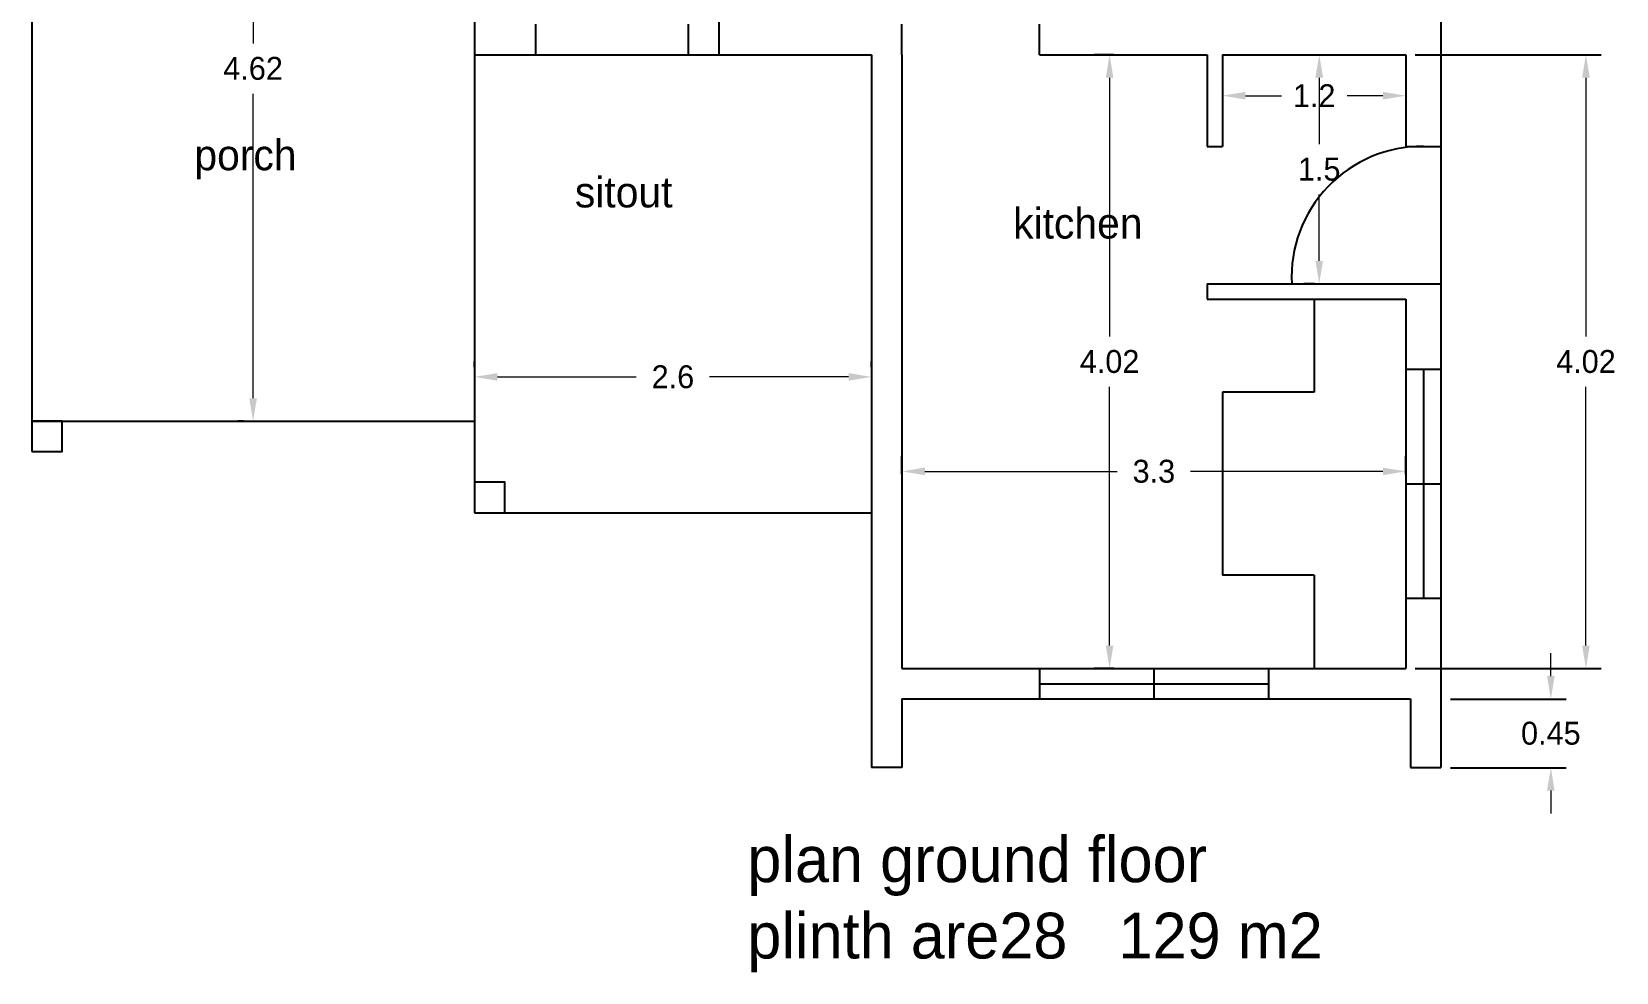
# Model space of a CAD drawing. Header units: inches. Extents: x -100 to 1476, y -184 to 112.
# Drawn here: x 1099.92 to 1110.3, y -183.83 to -177.66 of the extents above; entities that cross this region are included whole.
import ezdxf

# ---------------------------------------------------------------- set-up
doc = ezdxf.new("R2010")
doc.units = ezdxf.units.IN
doc.header["$MEASUREMENT"] = 0
doc.header["$PDMODE"] = 66
doc.dimstyles.get("Standard").update_dxf_attribs({"dimtxt": 0.15, "dimasz": 0.15, "dimexe": 0.1, "dimexo": 0.0625, "dimgap": 0.09, "dimtad": 0, "dimtih": 1, "dimtoh": 1, "dimdec": 4, "dimdsep": 46, "dimtxsty": 'Standard', "dimcen": 0.09, "dimadec": 0, "dimazin": 0, "dimtfac": 1, "dimtdec": 4, "dimtofl": 0, "dimtmove": 0, "dimatfit": 3, "dimfxl": 0, "dimtolj": 1, "dimtzin": 0, "dimlwd": 15, "dimarcsym": 0})

# ---------------------------------------------------------------- blocks, each defined once
blk = doc.blocks.new('*D379')
at = {"color": 0, "lineweight": -2, "transparency": 16777216}
for p, q in [((1102.818, -179.862), (1102.818, -179.825)), ((1105.418, -179.862), (1105.418, -179.825))]:
    blk.add_line(p, q, dxfattribs=at)
at = {"color": 0, "lineweight": 15, "transparency": 16777216}
for p, q in [((1102.968, -179.925), (1103.878, -179.925)), ((1105.268, -179.925), (1104.358, -179.925))]:
    blk.add_line(p, q, dxfattribs=at)
at = {"color": 0, "linetype": 'ByBlock', "lineweight": 18, "ltscale": 3, "transparency": 16777216}
for points in [[(1102.968, -179.9), (1102.968, -179.95), (1102.818, -179.925)], [(1105.268, -179.95), (1105.268, -179.9), (1105.418, -179.925)]]:
    blk.add_solid(points, dxfattribs=at)
at = {"layer": 'Defpoints', "color": 0, "linetype": 'ByBlock', "lineweight": 18, "transparency": 16777216}
for p in [(1102.818, -179.925), (1102.818, -179.925), (1105.418, -179.925)]:
    blk.add_point(p, dxfattribs=at)
at = {"color": 0, "linetype": 'ByBlock', "ltscale": 3, "transparency": 16777216, "insert": (1104.118, -179.925), "char_height": 0.15, "attachment_point": 5}
blk.add_mtext('\\A1;2.6', dxfattribs=at)
blk = doc.blocks.new('*D380')
at = {"color": 0, "lineweight": -2, "transparency": 16777216}
for p, q in [((1107.005, -177.815), (1106.878, -177.815)), ((1107.005, -181.835), (1106.878, -181.835))]:
    blk.add_line(p, q, dxfattribs=at)
at = {"color": 0, "lineweight": 15, "transparency": 16777216}
for p, q in [((1106.978, -177.965), (1106.978, -179.66)), ((1106.978, -181.685), (1106.978, -179.99))]:
    blk.add_line(p, q, dxfattribs=at)
at = {"color": 0, "linetype": 'ByBlock', "lineweight": 18, "ltscale": 3, "transparency": 16777216}
for points in [[(1107.003, -177.965), (1106.953, -177.965), (1106.978, -177.815)], [(1106.953, -181.685), (1107.003, -181.685), (1106.978, -181.835)]]:
    blk.add_solid(points, dxfattribs=at)
at = {"layer": 'Defpoints', "color": 0, "linetype": 'ByBlock', "lineweight": 18, "transparency": 16777216}
for p in [(1107.068, -177.815), (1106.978, -181.835), (1107.068, -181.835)]:
    blk.add_point(p, dxfattribs=at)
at = {"color": 0, "linetype": 'ByBlock', "ltscale": 3, "transparency": 16777216, "insert": (1106.978, -179.825), "char_height": 0.15, "attachment_point": 5}
blk.add_mtext('\\A1;4.02', dxfattribs=at)
blk = doc.blocks.new('*D381')
at = {"color": 0, "lineweight": -2, "transparency": 16777216}
for p, q in [((1105.618, -180.562), (1105.618, -180.444)), ((1108.918, -180.562), (1108.918, -180.444))]:
    blk.add_line(p, q, dxfattribs=at)
at = {"color": 0, "lineweight": 15, "transparency": 16777216}
for p, q in [((1105.768, -180.544), (1107.028, -180.544)), ((1108.768, -180.544), (1107.508, -180.544))]:
    blk.add_line(p, q, dxfattribs=at)
at = {"color": 0, "linetype": 'ByBlock', "lineweight": 18, "ltscale": 3, "transparency": 16777216}
for points in [[(1105.768, -180.519), (1105.768, -180.569), (1105.618, -180.544)], [(1108.768, -180.569), (1108.768, -180.519), (1108.918, -180.544)]]:
    blk.add_solid(points, dxfattribs=at)
at = {"layer": 'Defpoints', "color": 0, "linetype": 'ByBlock', "lineweight": 18, "transparency": 16777216}
for p in [(1105.618, -180.544), (1105.618, -180.625), (1108.918, -180.625)]:
    blk.add_point(p, dxfattribs=at)
at = {"color": 0, "linetype": 'ByBlock', "ltscale": 3, "transparency": 16777216, "insert": (1107.268, -180.544), "char_height": 0.15, "attachment_point": 5}
blk.add_mtext('\\A1;3.3', dxfattribs=at)
blk = doc.blocks.new('*D382')
at = {"color": 0, "lineweight": -2, "transparency": 16777216}
for p, q in [((1107.718, -177.877), (1107.718, -178.183)), ((1108.918, -177.877), (1108.918, -178.183))]:
    blk.add_line(p, q, dxfattribs=at)
at = {"color": 0, "lineweight": 15, "transparency": 16777216}
for p, q in [((1107.868, -178.083), (1108.103, -178.083)), ((1108.768, -178.083), (1108.533, -178.083))]:
    blk.add_line(p, q, dxfattribs=at)
at = {"color": 0, "linetype": 'ByBlock', "lineweight": 18, "ltscale": 3, "transparency": 16777216}
for points in [[(1107.868, -178.058), (1107.868, -178.108), (1107.718, -178.083)], [(1108.768, -178.108), (1108.768, -178.058), (1108.918, -178.083)]]:
    blk.add_solid(points, dxfattribs=at)
at = {"layer": 'Defpoints', "color": 0, "linetype": 'ByBlock', "lineweight": 18, "transparency": 16777216}
for p in [(1107.718, -177.815), (1108.918, -177.815), (1108.918, -178.083)]:
    blk.add_point(p, dxfattribs=at)
at = {"color": 0, "linetype": 'ByBlock', "ltscale": 3, "transparency": 16777216, "insert": (1108.318, -178.083), "char_height": 0.15, "attachment_point": 5}
blk.add_mtext('\\A1;1.2', dxfattribs=at)
blk = doc.blocks.new('*D383')
at = {"color": 0, "lineweight": -2, "transparency": 16777216}
for p, q in [((1108.38, -177.815), (1108.451, -177.815)), ((1108.32, -179.315), (1108.251, -179.315))]:
    blk.add_line(p, q, dxfattribs=at)
at = {"color": 0, "lineweight": 15, "transparency": 16777216}
for p, q in [((1108.351, -177.965), (1108.351, -178.4)), ((1108.351, -179.165), (1108.351, -178.73))]:
    blk.add_line(p, q, dxfattribs=at)
at = {"color": 0, "linetype": 'ByBlock', "lineweight": 18, "ltscale": 3, "transparency": 16777216}
for points in [[(1108.376, -177.965), (1108.326, -177.965), (1108.351, -177.815)], [(1108.326, -179.165), (1108.376, -179.165), (1108.351, -179.315)]]:
    blk.add_solid(points, dxfattribs=at)
at = {"layer": 'Defpoints', "color": 0, "linetype": 'ByBlock', "lineweight": 18, "transparency": 16777216}
for p in [(1108.318, -177.815), (1108.351, -179.315), (1108.383, -179.315)]:
    blk.add_point(p, dxfattribs=at)
at = {"color": 0, "linetype": 'ByBlock', "ltscale": 3, "transparency": 16777216, "insert": (1108.351, -178.565), "char_height": 0.15, "attachment_point": 5}
blk.add_mtext('\\A1;1.5', dxfattribs=at)
blk = doc.blocks.new('*D385')
at = {"color": 0, "lineweight": 15, "transparency": 16777216}
for p, q in [((1109.868, -181.885), (1109.868, -181.735)), ((1109.868, -182.635), (1109.868, -182.785))]:
    blk.add_line(p, q, dxfattribs=at)
at = {"color": 0, "lineweight": -2, "transparency": 16777216}
for p, q in [((1109.21, -182.035), (1109.968, -182.035)), ((1109.21, -182.485), (1109.968, -182.485))]:
    blk.add_line(p, q, dxfattribs=at)
at = {"color": 0, "linetype": 'ByBlock', "lineweight": 18, "ltscale": 3, "transparency": 16777216}
for points in [[(1109.843, -181.885), (1109.893, -181.885), (1109.868, -182.035)], [(1109.893, -182.635), (1109.843, -182.635), (1109.868, -182.485)]]:
    blk.add_solid(points, dxfattribs=at)
at = {"layer": 'Defpoints', "color": 0, "linetype": 'ByBlock', "lineweight": 18, "transparency": 16777216}
for p in [(1109.148, -182.035), (1109.148, -182.485), (1109.868, -182.485)]:
    blk.add_point(p, dxfattribs=at)
at = {"color": 0, "linetype": 'ByBlock', "ltscale": 3, "transparency": 16777216, "insert": (1109.868, -182.26), "char_height": 0.15, "attachment_point": 5}
blk.add_mtext('\\A1;0.45', dxfattribs=at)
blk = doc.blocks.new('*D391')
at = {"color": 0, "lineweight": -2, "transparency": 16777216}
for p, q in [((1108.98, -177.815), (1110.198, -177.815)), ((1108.98, -181.835), (1110.198, -181.835))]:
    blk.add_line(p, q, dxfattribs=at)
at = {"color": 0, "lineweight": 15, "transparency": 16777216}
for p, q in [((1110.098, -177.965), (1110.098, -179.66)), ((1110.098, -181.685), (1110.098, -179.99))]:
    blk.add_line(p, q, dxfattribs=at)
at = {"color": 0, "linetype": 'ByBlock', "lineweight": 18, "ltscale": 3, "transparency": 16777216}
for points in [[(1110.123, -177.965), (1110.073, -177.965), (1110.098, -177.815)], [(1110.073, -181.685), (1110.123, -181.685), (1110.098, -181.835)]]:
    blk.add_solid(points, dxfattribs=at)
at = {"layer": 'Defpoints', "color": 0, "linetype": 'ByBlock', "lineweight": 18, "transparency": 16777216}
for p in [(1108.918, -177.815), (1108.918, -181.835), (1110.098, -181.835)]:
    blk.add_point(p, dxfattribs=at)
at = {"color": 0, "linetype": 'ByBlock', "ltscale": 3, "transparency": 16777216, "insert": (1110.098, -179.825), "char_height": 0.15, "attachment_point": 5}
blk.add_mtext('\\A1;4.02', dxfattribs=at)
blk = doc.blocks.new('*D403')
at = {"color": 0, "linetype": 'ByBlock', "lineweight": -2, "transparency": 16777216}
for p, q in [((1101.305, -175.595), (1101.268, -175.595)), ((1101.305, -180.215), (1101.268, -180.215))]:
    blk.add_line(p, q, dxfattribs=at)
at = {"color": 0, "linetype": 'ByBlock', "lineweight": 15, "transparency": 16777216}
for p, q in [((1101.368, -175.745), (1101.368, -177.74)), ((1101.368, -180.065), (1101.368, -178.07))]:
    blk.add_line(p, q, dxfattribs=at)
at = {"color": 0, "linetype": 'ByBlock', "lineweight": 18, "ltscale": 3, "transparency": 16777216}
for points in [[(1101.393, -175.745), (1101.343, -175.745), (1101.368, -175.595)], [(1101.343, -180.065), (1101.393, -180.065), (1101.368, -180.215)]]:
    blk.add_solid(points, dxfattribs=at)
at = {"layer": 'Defpoints', "color": 0, "linetype": 'ByBlock', "lineweight": 18, "transparency": 16777216}
for p in [(1101.368, -175.595), (1101.368, -180.215), (1101.368, -180.215)]:
    blk.add_point(p, dxfattribs=at)
at = {"color": 0, "linetype": 'ByBlock', "ltscale": 3, "transparency": 16777216, "insert": (1101.368, -177.905), "char_height": 0.15, "attachment_point": 5}
blk.add_mtext('\\A1;4.62', dxfattribs=at)

msp = doc.modelspace()

# ---------------------------------------------------------------- linework, layer by layer
for p, q in [((1099.91795, -166.17375), (1099.91795, -180.21475)), ((1109.14795, -169.99475), (1109.14795, -182.03475)), ((1104.41795, -175.39475), (1104.41795, -177.81475)), ((1102.81795, -175.59475), (1102.81795, -177.81475)), ((1103.21795, -177.61475), (1103.21795, -177.81475)), ((1104.21795, -177.61475), (1104.21795, -177.81475)), ((1104.41795, -177.61475), (1104.41795, -177.81475)), ((1105.61795, -177.81475), (1105.61795, -177.61475)), ((1106.51795, -177.81475), (1106.51795, -177.61475)), ((1102.81795, -177.81475), (1105.41795, -177.81475)), ((1102.81795, -177.81475), (1102.81795, -180.81475)), ((1105.41795, -177.81475), (1105.41795, -182.03475)), ((1105.61795, -177.81475), (1105.61795, -181.83475)), ((1106.51795, -177.81475), (1107.61795, -177.81475)), ((1107.61795, -177.81475), (1107.61795, -178.41475)), ((1107.71795, -177.81475), (1107.71795, -178.41475)), ((1107.71795, -177.81475), (1108.91795, -177.81475)), ((1108.91795, -177.81475), (1108.91795, -178.41475)), ((1107.61795, -178.41475), (1107.71795, -178.41475)), ((1108.91795, -178.41475), (1109.14795, -178.41475)), ((1107.61795, -179.31475), (1107.61795, -179.41475)), ((1107.61795, -179.31475), (1109.14795, -179.31475)), ((1108.17097, -179.31475), (1109.14795, -179.31475)), ((1107.61795, -179.41475), (1108.91795, -179.41475)), ((1108.31795, -179.41475), (1108.31795, -180.02475)), ((1108.91795, -179.41475), (1108.91795, -181.83475)), ((1108.91795, -179.87475), (1109.14795, -179.87475)), ((1109.03295, -179.87475), (1109.03295, -181.37475)), ((1107.71795, -180.02475), (1107.71795, -181.22475)), ((1108.31795, -180.02475), (1107.71795, -180.02475)), ((1099.91795, -180.21475), (1102.81795, -180.21475)), ((1108.91795, -180.62475), (1109.14795, -180.62475)), ((1102.81795, -180.81475), (1105.41795, -180.81475)), ((1108.31795, -181.22475), (1107.71795, -181.22475)), ((1108.31795, -181.22475), (1108.31795, -181.83475)), ((1108.91795, -181.37475), (1109.14795, -181.37475)), ((1105.61795, -181.83475), (1108.91795, -181.83475)), ((1106.51795, -181.83475), (1106.51795, -182.03475)), ((1107.26795, -181.83475), (1107.26795, -182.03475)), ((1108.01795, -181.83475), (1108.01795, -182.03475)), ((1106.51795, -181.93475), (1108.01795, -181.93475)), ((1105.41795, -182.03475), (1105.41795, -182.48475)), ((1105.61795, -182.03475), (1108.94795, -182.03475)), ((1105.61795, -182.03475), (1105.61795, -182.48475)), ((1108.94795, -182.03475), (1108.94795, -182.48475)), ((1109.14795, -182.03475), (1109.14795, -182.48475)), ((1105.61795, -182.48475), (1105.41795, -182.48475)), ((1108.94795, -182.48475), (1109.14795, -182.48475))]:
    msp.add_line(p, q)
for points in [[(1099.91795, -180.41475), (1100.11795, -180.41475), (1100.11795, -180.21475), (1099.91795, -180.21475)], [(1102.81795, -180.81475), (1103.01795, -180.81475), (1103.01795, -180.61475), (1102.81795, -180.61475)]]:
    msp.add_lwpolyline(points, close=True)
msp.add_arc((1109.02672, -179.27156), 0.85684, 89.583891, 182.888919)

# ---------------------------------------------------------------- texts
at = {"attachment_point": 1}
for s, insert, char_height, width in [('{\\fVani|b0|i0|c0|p34;porch}', (1100.98354, -178.37134), 0.2, 3.5819957), ('{\\fVani|b0|i0|c0|p34;sitout}', (1103.47579, -178.61475), 0.2, 3.5819957), ('{\\fVani|b0|i0|c0|p34;kitchen}', (1106.34608, -178.81885), 0.2, 3.5819957), ('{\\fVani|b0|i0|c0|p34;plan ground floor \\P\\fVijaya|b0|i0|c0|p34;plinth are28   129\\fVani|b0|i0|c0|p34; m2}', (1104.6052, -182.93475), 0.3, 5.2443562)]:
    msp.add_mtext(s, dxfattribs=dict(at, insert=insert, char_height=char_height, width=width))

# ---------------------------------------------------------------- dimensions: what is measured, and where the dimension line sits
at = {"color": 0, "linetype": 'ByBlock'}
dim = msp.add_linear_dim(base=(1101.36795, -180.21475), p1=(1101.36795, -175.59475), p2=(1101.36795, -180.21475), angle=90, dimstyle='Standard', dxfattribs=at)
dim.commit()
dim.dimension.update_dxf_attribs({"geometry": '*D403', "text_midpoint": (1101.36795, -177.90475)})
for base, p1, p2, picture, middle in [((1106.97776, -181.83475), (1107.06795, -177.81475), (1107.06795, -181.83475), '*D380', (1106.97776, -179.82475)), ((1108.35097, -179.31475), (1108.31795, -177.81475), (1108.38295, -179.31475), '*D383', (1108.35097, -178.56475)), ((1110.09806, -181.83475), (1108.91795, -177.81475), (1108.91795, -181.83475), '*D391', (1110.09806, -179.82475)), ((1109.86823, -182.48475), (1109.14795, -182.03475), (1109.14795, -182.48475), '*D385', (1109.86823, -182.25975))]:
    dim = msp.add_linear_dim(base=base, p1=p1, p2=p2, angle=90, dimstyle='Standard')
    dim.commit()
    dim.dimension.update_dxf_attribs({"geometry": picture, "text_midpoint": middle})
for base, p1, p2, picture, middle in [((1108.91795, -178.08288), (1107.71795, -177.81475), (1108.91795, -177.81475), '*D382', (1108.31795, -178.08288)), ((1102.81795, -179.92475), (1105.41795, -179.92475), (1102.81795, -179.92475), '*D379', (1104.11795, -179.92475)), ((1105.61795, -180.54428), (1108.91795, -180.62475), (1105.61795, -180.62475), '*D381', (1107.26795, -180.54428))]:
    dim = msp.add_linear_dim(base=base, p1=p1, p2=p2, dimstyle='Standard')
    dim.commit()
    dim.dimension.update_dxf_attribs({"geometry": picture, "text_midpoint": middle})

doc.saveas('drawing.dxf')
